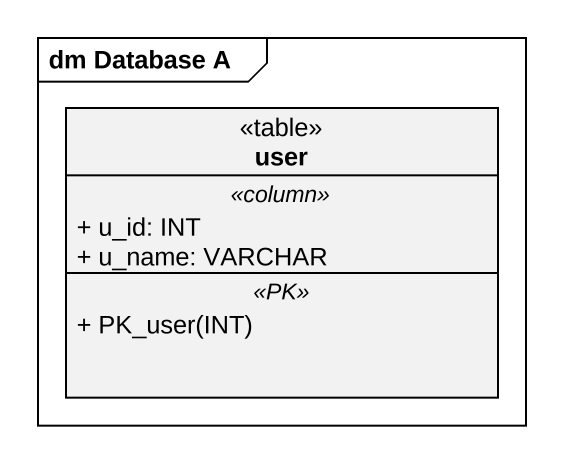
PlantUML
@startuml
mainframe dm Database A
hide circle
hide empty members
skinparam classAttributeIconSize 0
class user <<table>> {
  .. <<column>> ..
  + u_id: INT
  + u_name: VARCHAR
  .. <<PK>> ..
  + PK_user(INT)
}
@enduml
